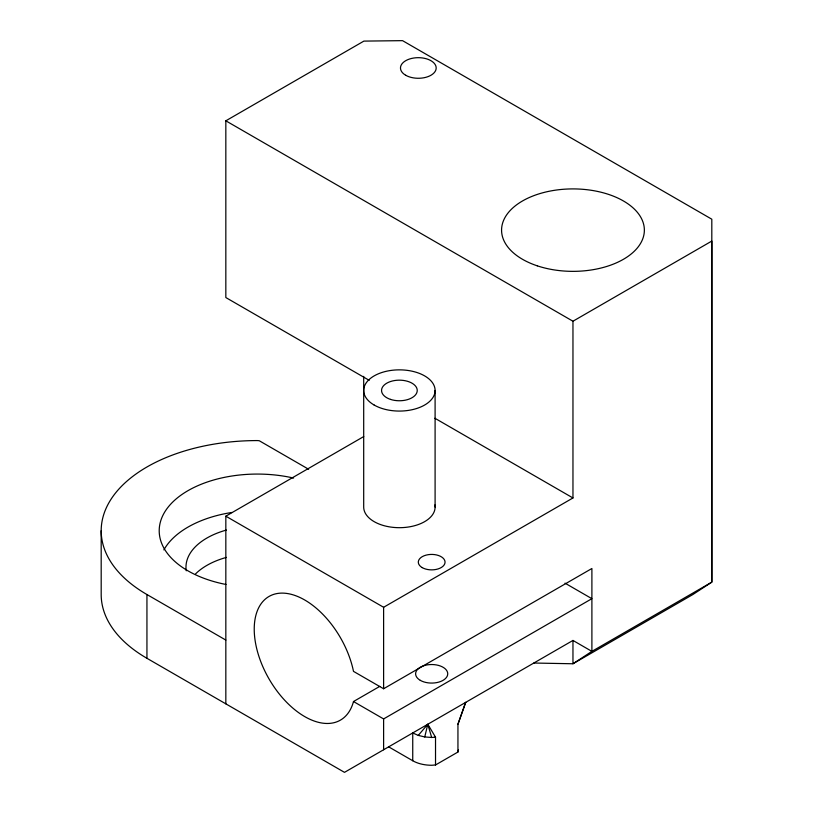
<?xml version="1.0" encoding="UTF-8"?>
<svg xmlns="http://www.w3.org/2000/svg" width="813" height="813" viewBox="0 0 813 813"><rect width="100%" height="100%" fill="white"/><g stroke="black" fill="none" stroke-linecap="round" stroke-linejoin="round"><path stroke-width="1.22" d="M388.665 746.842L412.74 760.744A26.778 15.457 0 0 0 431.673 765.267L435.524 764.972L457.943 752.035L457.943 724.241L465.666 702.391L464.508 704.617M457.943 752.035L458.451 749.81M412.74 760.744L412.74 732.95L418.278 735.399L424.742 736.944L427.801 724.251L435.524 737.178L435.524 764.972M457.943 724.241L465.666 702.391M418.278 735.399L427.801 724.251L431.673 737.472L435.524 737.178M369.204 380.321L225.831 297.548L225.831 120.812L363.889 41.107L402.547 40.65L711.812 219.205L711.812 582.138L692.879 594.527L572.962 663.764L533.826 663.032M225.831 703.845L225.831 516.184L363.736 436.561M225.831 120.812L572.962 321.226L711.812 241.065L711.812 582.138L591.894 651.376L572.962 663.764L572.962 640.441L344.488 772.35L146.94 658.296A156.198 90.182 0 0 1 101.188 594.527L101.188 530.757M225.831 516.184L383.614 607.281L572.962 497.963L572.962 321.226M572.962 640.441L591.894 651.376L591.894 568.5L383.614 688.753L353.492 671.365A71.402 41.229 60 0 0 275.759 593.815A71.402 41.229 60 0 0 275.759 689.333A71.402 41.229 60 0 0 353.492 701.538L379.762 686.375M353.492 701.538L383.614 718.936L591.894 598.683L565.005 583.155M424.742 736.944L431.673 737.472M434.894 418.248L572.962 497.963M308.635 469.253L259.215 440.717L257.386 440.575A156.198 90.182 0 0 0 113.078 496.245A156.198 90.182 0 0 0 146.94 594.527L146.94 658.296M146.94 594.527L225.831 640.075M435.097 390.464L435.097 507.068M383.614 607.281L383.614 688.753M383.614 718.936L383.614 749.759M363.696 376.368L363.696 507.068A35.701 20.61 0 0 0 401.256 527.657A35.701 20.61 0 0 0 434.904 504.924M225.994 584.466A98.18 56.686 0 0 1 165.212 511.235A98.18 56.686 0 0 1 293.595 478.064M163.891 549.893A98.18 56.686 0 0 1 231.776 512.475M186.248 570.787A71.402 41.229 0 0 1 226.39 530.056M195.547 573.917A71.402 41.229 0 0 1 226.39 557.393M537.261 265.831A71.402 41.229 0 0 0 644.363 230.13A71.402 41.229 0 0 0 537.261 194.429A71.402 41.229 0 0 0 537.261 265.831M420.311 680.359A16.067 9.278 0 0 0 447.191 676.203A16.067 9.278 0 0 0 427.516 664.841A16.067 9.278 0 0 0 420.311 680.359M422.201 567.606A13.384 7.734 0 0 0 444.599 564.141A13.384 7.734 0 0 0 428.207 554.679A13.384 7.734 0 0 0 422.201 567.606M405.707 75.263A17.856 10.305 0 0 0 435.575 70.65A17.856 10.305 0 0 0 413.705 58.028A17.856 10.305 0 0 0 405.707 75.263M374.153 405.037A35.701 20.61 0 0 0 433.878 395.799A35.701 20.61 0 0 0 390.159 370.555A35.701 20.61 0 0 0 374.153 405.037M390.474 399.386A17.856 10.305 0 0 0 417.242 390.464A17.856 10.305 0 0 0 390.474 381.541A17.856 10.305 0 0 0 390.474 399.386"/></g></svg>
